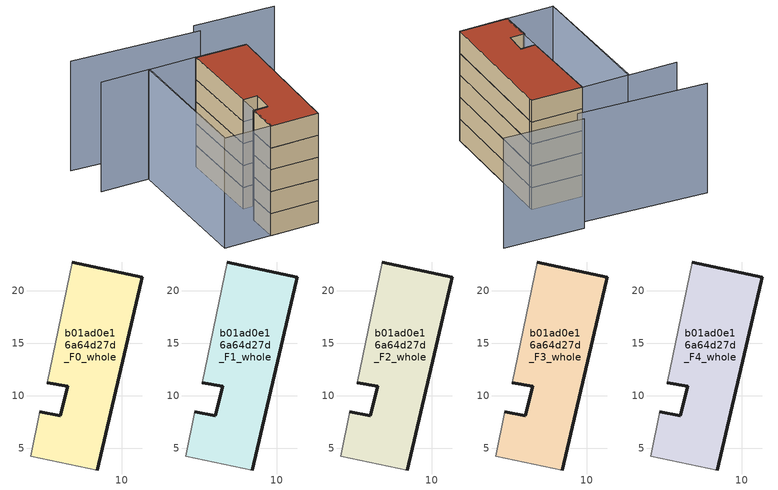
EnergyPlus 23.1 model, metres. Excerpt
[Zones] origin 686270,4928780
b01ad0e16a64d27d_F0_whole
 floor ground (EU_floor_Construction): 7.65,2.95 11.87,20.87 11.96,21.26 5.27,22.72 2.92,11.22 4.87,10.92 4.13,8.11 2.2,8.47 1.33,4.25 z0
 wall outside (EU_wall_Construction): 5.27,22.72 11.96,21.26 11.87,20.87 7.65,2.95 / 2.2,8.47 4.13,8.11 4.87,10.92 2.92,11.22 z0:3
 wall adiabatic (EU_wall_Construction): 2.92,11.22 5.27,22.72 / 7.65,2.95 1.33,4.25 2.2,8.47 z0:3
b01ad0e16a64d27d_F1_whole
 floor to b01ad0e16a64d27d_F0_whole (EU_floor_Construction): 7.65,2.95 11.87,20.87 11.96,21.26 5.27,22.72 2.92,11.22 4.87,10.92 4.13,8.11 2.2,8.47 1.33,4.25 z3
 wall outside (EU_wall_Construction): 5.27,22.72 11.96,21.26 11.87,20.87 7.65,2.95 / 2.2,8.47 4.13,8.11 4.87,10.92 2.92,11.22 z3:6
 wall adiabatic (EU_wall_Construction): 2.92,11.22 5.27,22.72 / 7.65,2.95 1.33,4.25 2.2,8.47 z3:6
b01ad0e16a64d27d_F2_whole
 floor to b01ad0e16a64d27d_F1_whole (EU_floor_Construction): 7.65,2.95 11.87,20.87 11.96,21.26 5.27,22.72 2.92,11.22 4.87,10.92 4.13,8.11 2.2,8.47 1.33,4.25 z6
 wall outside (EU_wall_Construction): 5.27,22.72 11.96,21.26 11.87,20.87 7.65,2.95 / 2.2,8.47 4.13,8.11 4.87,10.92 2.92,11.22 z6:9
 wall adiabatic (EU_wall_Construction): 2.92,11.22 5.27,22.72 / 7.65,2.95 1.33,4.25 2.2,8.47 z6:9
b01ad0e16a64d27d_F3_whole
 floor to b01ad0e16a64d27d_F2_whole (EU_floor_Construction): 7.65,2.95 11.87,20.87 11.96,21.26 5.27,22.72 2.92,11.22 4.87,10.92 4.13,8.11 2.2,8.47 1.33,4.25 z9
 wall outside (EU_wall_Construction): 5.27,22.72 11.96,21.26 11.87,20.87 7.65,2.95 / 2.2,8.47 4.13,8.11 4.87,10.92 2.92,11.22 z9:12
 wall adiabatic (EU_wall_Construction): 2.92,11.22 5.27,22.72 / 7.65,2.95 1.33,4.25 2.2,8.47 z9:12
b01ad0e16a64d27d_F4_whole
 floor to b01ad0e16a64d27d_F3_whole (EU_floor_Construction): 7.65,2.95 11.87,20.87 11.96,21.26 5.27,22.72 2.92,11.22 4.87,10.92 4.13,8.11 2.2,8.47 1.33,4.25 z12
 wall outside (EU_wall_Construction): 5.27,22.72 11.96,21.26 11.87,20.87 7.65,2.95 / 2.2,8.47 4.13,8.11 4.87,10.92 2.92,11.22 z12:15
 wall adiabatic (EU_wall_Construction): 2.92,11.22 5.27,22.72 / 7.65,2.95 1.33,4.25 2.2,8.47 z12:15
 roof outside (EU_roof_Construction): 11.96,21.26 11.87,20.87 7.65,2.95 1.33,4.25 2.2,8.47 4.13,8.11 4.87,10.92 2.92,11.22 5.27,22.72 z15
shading: -7.16,25.43 -0.8,24.08 / -0.8,24.08 -4.75,5.48 / 20.47,26.15 10.07,28.75 / 9.87,27.29 -6.67,31.67 / 5.29,22.8 1.48,4.21 / 1.48,4.21 -4.76,5.49 / -4.76,5.49 -0.96,24.08 / -0.96,24.08 5.29,22.8 z0:15
[Building]
EU S2 Campaign: North Axis=0; Terrain=City; Solar Distribution=FullExterior
[Site:Location]
Bologna: Latitude=44.5; Longitude=11.25; Time Zone=1; Elevation=37
[SizingPeriod:WeatherFileDays]
AnnualSizingPeriod: Begin Month=1; Begin Day of Month=1; End Month=12; End Day of Month=31; Day of Week for Start Day=Monday; Use Weather File Daylight Saving Period=No; Use Weather File Rain and Snow Indicators=No
[MATERIAL]
EU_InternalMass_Material: Roughness=MediumRough; Thickness=0.1; Conductivity=1; Density=1800; Specific Heat=900; Thermal Absorptance=0.9; Solar Absorptance=0.7; Visible Absorptance=0.7
[MATERIAL:NOMASS] Roughness=MediumRough; Thermal Absorptance=0.9; Solar Absorptance=0.7; Visible Absorptance=0.7
Name | Thermal Resistance
EU_wall_NoMass | 0.905828
EU_roof_NoMass | 0.37593
EU_floor_NoMass | 0.67114
[CONSTRUCTION]
EU_wall_Construction: EU_wall_NoMass
EU_roof_Construction: EU_roof_NoMass
EU_floor_Construction: EU_floor_NoMass
EU_InternalMass_Construction: EU_InternalMass_Material
[ZONE] Type=1; Multiplier=1; Ceiling Height=autocalculate; Floor Area=autocalculate; Part of Total Floor Area=Yes
Name | Volume
b01ad0e16a64d27d_F0_whole | 357.166
b01ad0e16a64d27d_F1_whole; b01ad0e16a64d27d_F2_whole; b01ad0e16a64d27d_F3_whole; b01ad0e16a64d27d_F4_whole | 357.164
[INTERNALMASS] Construction=EU_InternalMass_Construction; Surface Area=119.055
Name | Zone or ZoneList
b01ad0e16a64d27d_F0_whole_EU_InternalMass | b01ad0e16a64d27d_F0_whole
b01ad0e16a64d27d_F1_whole_EU_InternalMass | b01ad0e16a64d27d_F1_whole
b01ad0e16a64d27d_F2_whole_EU_InternalMass | b01ad0e16a64d27d_F2_whole
b01ad0e16a64d27d_F3_whole_EU_InternalMass | b01ad0e16a64d27d_F3_whole
b01ad0e16a64d27d_F4_whole_EU_InternalMass | b01ad0e16a64d27d_F4_whole
[OTHEREQUIPMENT] Fuel Type=Electricity; Design Level Calculation Method=Watts/Area; Power per Zone Floor Area=1; Fraction Latent=0; Fraction Radiant=0; Fraction Lost=0; Carbon Dioxide Generation Rate=0; EndUse Subcategory=EU_Step8_InternalGains
Name | Zone or ZoneList or Space or SpaceList | Schedule
EU_Step8_InternalGain_b01ad0e16a64d27d_F0_whole_f000 | b01ad0e16a64d27d_F0_whole | EU_Step8_GainSchedule_b01ad0e16a64d27d_F0_whole_f000
EU_Step8_InternalGain_b01ad0e16a64d27d_F1_whole_f000 | b01ad0e16a64d27d_F1_whole | EU_Step8_GainSchedule_b01ad0e16a64d27d_F1_whole_f000
EU_Step8_InternalGain_b01ad0e16a64d27d_F2_whole_f000 | b01ad0e16a64d27d_F2_whole | EU_Step8_GainSchedule_b01ad0e16a64d27d_F2_whole_f000
EU_Step8_InternalGain_b01ad0e16a64d27d_F3_whole_f000 | b01ad0e16a64d27d_F3_whole | EU_Step8_GainSchedule_b01ad0e16a64d27d_F3_whole_f000
EU_Step8_InternalGain_b01ad0e16a64d27d_F4_whole_f000 | b01ad0e16a64d27d_F4_whole | EU_Step8_GainSchedule_b01ad0e16a64d27d_F4_whole_f000
[ZONEVENTILATION:DESIGNFLOWRATE] Schedule=EU_AlwaysOn; Design Flow Rate Calculation Method=AirChanges/Hour; Air Changes per Hour=0.73129; Ventilation Type=Natural; Fan Pressure Rise=0; Fan Total Efficiency=1; Constant Term Coefficient=1; Temperature Term Coefficient=0; Velocity Term Coefficient=0; Velocity Squared Term Coefficient=0; Minimum Indoor Temperature=-100; Maximum Indoor Temperature=100; Delta Temperature=-100; Minimum Outdoor Temperature=-100; Maximum Outdoor Temperature=100; Maximum Wind Speed=40
Name | Zone or ZoneList or Space or SpaceList
EU_ConstantAir_b01ad0e16a64d27d_F0_whole | b01ad0e16a64d27d_F0_whole
EU_ConstantAir_b01ad0e16a64d27d_F1_whole | b01ad0e16a64d27d_F1_whole
EU_ConstantAir_b01ad0e16a64d27d_F2_whole | b01ad0e16a64d27d_F2_whole
EU_ConstantAir_b01ad0e16a64d27d_F3_whole | b01ad0e16a64d27d_F3_whole
EU_ConstantAir_b01ad0e16a64d27d_F4_whole | b01ad0e16a64d27d_F4_whole
[HVACTEMPLATE:THERMOSTAT] Constant Heating Setpoint=20; Constant Cooling Setpoint=50
EU_HeatOnly_b01ad0e16a64d27d_F0_whole; EU_HeatOnly_b01ad0e16a64d27d_F1_whole; EU_HeatOnly_b01ad0e16a64d27d_F2_whole; EU_HeatOnly_b01ad0e16a64d27d_F3_whole; EU_HeatOnly_b01ad0e16a64d27d_F4_whole
[HVACTEMPLATE:ZONE:IDEALLOADSAIRSYSTEM] System Availability Schedule=EU_AlwaysOn; Maximum Heating Supply Air Temperature=50; Minimum Cooling Supply Air Temperature=13; Maximum Heating Supply Air Humidity Ratio=0.0156; Minimum Cooling Supply Air Humidity Ratio=0.0077; Heating Limit=NoLimit; Cooling Limit=NoLimit; Heating Availability Schedule=EU_AlwaysOn; Cooling Availability Schedule=EU_CoolingOff; Dehumidification Control Type=ConstantSensibleHeatRatio; Cooling Sensible Heat Ratio=0.7; Dehumidification Setpoint=60; Humidification Control Type=None; Humidification Setpoint=30; Outdoor Air Method=None; Outdoor Air Flow Rate per Person=0.00944; Outdoor Air Flow Rate per Zone Floor Area=0; Outdoor Air Flow Rate per Zone=0; Demand Controlled Ventilation Type=None; Outdoor Air Economizer Type=NoEconomizer; Heat Recovery Type=None; Sensible Heat Recovery Effectiveness=0.7; Latent Heat Recovery Effectiveness=0.65
Name | Template Thermostat
b01ad0e16a64d27d_F0_whole | EU_HeatOnly_b01ad0e16a64d27d_F0_whole
b01ad0e16a64d27d_F1_whole | EU_HeatOnly_b01ad0e16a64d27d_F1_whole
b01ad0e16a64d27d_F2_whole | EU_HeatOnly_b01ad0e16a64d27d_F2_whole
b01ad0e16a64d27d_F3_whole | EU_HeatOnly_b01ad0e16a64d27d_F3_whole
b01ad0e16a64d27d_F4_whole | EU_HeatOnly_b01ad0e16a64d27d_F4_whole
[SIZING:ZONE] Zone Cooling Design Supply Air Temperature Input Method=SupplyAirTemperature; Zone Cooling Design Supply Air Temperature=13; Zone Heating Design Supply Air Temperature Input Method=SupplyAirTemperature; Zone Heating Design Supply Air Temperature=50; Zone Cooling Design Supply Air Humidity Ratio=0.008; Zone Heating Design Supply Air Humidity Ratio=0.008; Cooling Design Air Flow Method=DesignDay; Cooling Design Air Flow Rate=0; Cooling Minimum Air Flow per Zone Floor Area=0.000762; Cooling Minimum Air Flow=0; Cooling Minimum Air Flow Fraction=0.2; Heating Design Air Flow Method=DesignDay; Heating Design Air Flow Rate=0; Heating Maximum Air Flow per Zone Floor Area=0.002032; Heating Maximum Air Flow=0.141576; Heating Maximum Air Flow Fraction=0.3; Account for Dedicated Outdoor Air System=No; Dedicated Outdoor Air System Control Strategy=NeutralSupplyAir; Dedicated Outdoor Air Low Setpoint Temperature for Design=autosize; Dedicated Outdoor Air High Setpoint Temperature for Design=autosize; Zone Load Sizing Method=Sensible Load Only No Latent Load; Zone Latent Cooling Design Supply Air Humidity Ratio Input Method=HumidityRatioDifference; Zone Cooling Design Supply Air Humidity Ratio Difference=0.005; Zone Latent Heating Design Supply Air Humidity Ratio Input Method=HumidityRatioDifference; Zone Humidification Design Supply Air Humidity Ratio Difference=0.005
b01ad0e16a64d27d_F0_whole; b01ad0e16a64d27d_F1_whole; b01ad0e16a64d27d_F2_whole; b01ad0e16a64d27d_F3_whole; b01ad0e16a64d27d_F4_whole
[SCHEDULE:CONSTANT]
Name | Hourly Value
EU_AlwaysOn | 1
EU_CoolingOff | 0
[SCHEDULE:FILE] Column Number=1; Rows to Skip at Top=0; Number of Hours of Data=8760; Column Separator=Comma; Interpolate to Timestep=No; Minutes per Item=60; Adjust Schedule for Daylight Savings=Yes
Name | File
EU_Step8_GainSchedule_b01ad0e16a64d27d_F0_whole_f000 | ../../schedules/b01ad0e16a64d27d/b01ad0e16a64d27d_F0_whole_f000_gain.csv
EU_Step8_GainSchedule_b01ad0e16a64d27d_F1_whole_f000 | ../../schedules/b01ad0e16a64d27d/b01ad0e16a64d27d_F1_whole_f000_gain.csv
EU_Step8_GainSchedule_b01ad0e16a64d27d_F2_whole_f000 | ../../schedules/b01ad0e16a64d27d/b01ad0e16a64d27d_F2_whole_f000_gain.csv
EU_Step8_GainSchedule_b01ad0e16a64d27d_F3_whole_f000 | ../../schedules/b01ad0e16a64d27d/b01ad0e16a64d27d_F3_whole_f000_gain.csv
EU_Step8_GainSchedule_b01ad0e16a64d27d_F4_whole_f000 | ../../schedules/b01ad0e16a64d27d/b01ad0e16a64d27d_F4_whole_f000_gain.csv
